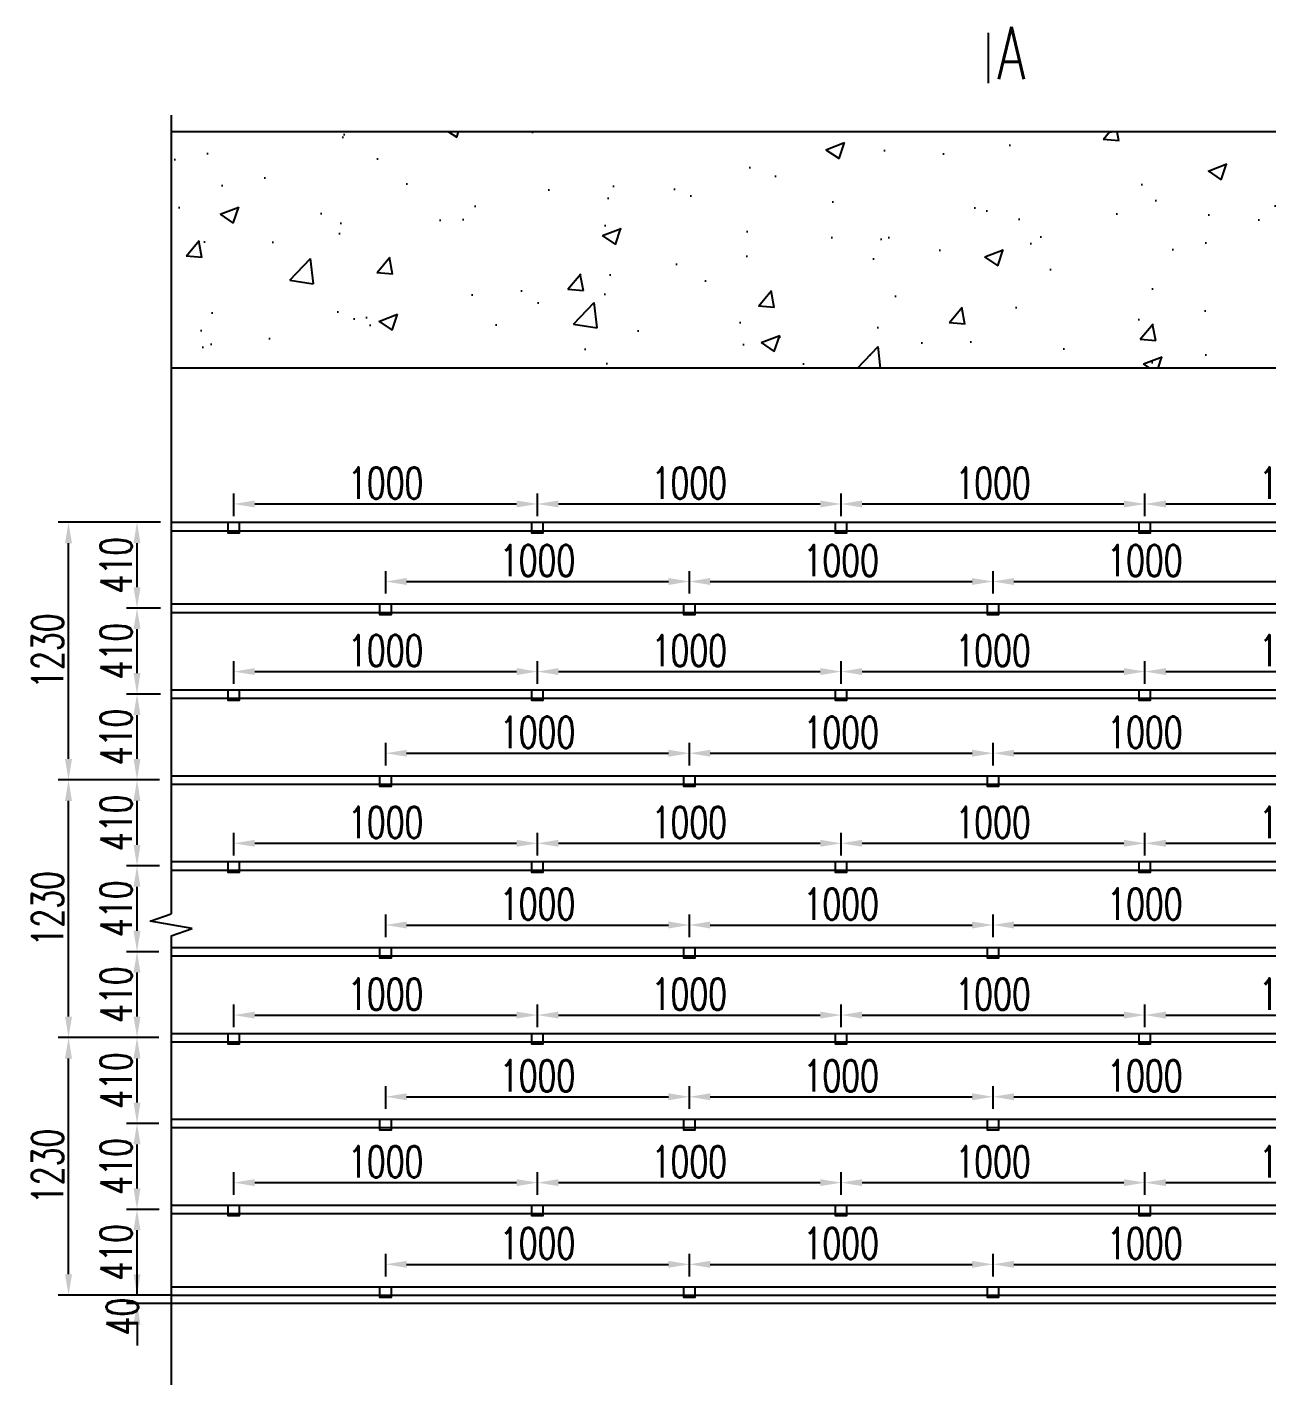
# Model space of a CAD drawing. Header units: millimetres. Extents: x -48690 to 48320, y -25312 to 3911.
# Drawn here: x 14980 to 20897, y -13925 to -7489 of the extents above; entities that cross this region are included whole.
import ezdxf

# ---------------------------------------------------------------- set-up
doc = ezdxf.new("R2010")
doc.units = ezdxf.units.MM
doc.header["$LTSCALE"] = 0.25
doc.header["$MEASUREMENT"] = 0
doc.layers.add('图框', color=7, linetype='Continuous')
doc.styles.get("Standard").update_dxf_attribs({"font": 'simplex1.shx', "width": 0.7, "bigfont": 'hztxt.shx'})
doc.dimstyles.new('1-50', dxfattribs={"dimscale": 50, "dimtxt": 3, "dimasz": 2, "dimexe": 1, "dimexo": 1, "dimgap": 0.5, "dimtad": 1, "dimdec": 1, "dimdsep": 46, "dimtxsty": 'Standard', "dimcen": 0.5, "dimadec": 0, "dimazin": 0, "dimtfac": 1, "dimtdec": 1, "dimtofl": 0, "dimtmove": 2, "dimatfit": 3, "dimfxl": 0, "dimtolj": 1, "dimtzin": 0, "dimarcsym": 0})

# ---------------------------------------------------------------- blocks, each defined once
blk = doc.blocks.new('*D157')
at = {"color": 0, "lineweight": -2}
for p, q in [((15618.6, -9853.8), (15455.9, -9853.8)), ((15505.9, -10163.8), (15505.9, -9953.8)), ((15618.6, -10263.8), (15455.9, -10263.8))]:
    blk.add_line(p, q, dxfattribs=at)
at = {"color": 0}
for points in [[(15489.2, -9953.8), (15522.5, -9953.8), (15505.9, -9853.8)], [(15489.2, -10163.8), (15522.5, -10163.8), (15505.9, -10263.8)]]:
    blk.add_solid(points, dxfattribs=at)
at = {"layer": 'Defpoints', "color": 0}
for p in [(15505.9, -9853.8), (15668.6, -9853.8), (15668.6, -10263.8)]:
    blk.add_point(p, dxfattribs=at)
at = {"color": 0, "insert": (15405.9, -10058.8), "char_height": 150, "attachment_point": 5, "rotation": 90}
blk.add_mtext('\\A1;410', dxfattribs=at)
blk = doc.blocks.new('*D158')
at = {"color": 0, "lineweight": -2}
for p, q in [((15618.6, -10263.8), (15455.9, -10263.8)), ((15505.9, -10573.8), (15505.9, -10363.8)), ((15618.6, -10673.8), (15455.9, -10673.8))]:
    blk.add_line(p, q, dxfattribs=at)
at = {"color": 0}
for points in [[(15489.2, -10363.8), (15522.5, -10363.8), (15505.9, -10263.8)], [(15489.2, -10573.8), (15522.5, -10573.8), (15505.9, -10673.8)]]:
    blk.add_solid(points, dxfattribs=at)
at = {"layer": 'Defpoints', "color": 0}
for p in [(15505.9, -10263.8), (15668.6, -10263.8), (15668.6, -10673.8)]:
    blk.add_point(p, dxfattribs=at)
at = {"color": 0, "insert": (15405.9, -10468.8), "char_height": 150, "attachment_point": 5, "rotation": 90}
blk.add_mtext('\\A1;410', dxfattribs=at)
blk = doc.blocks.new('*D159')
at = {"color": 0, "lineweight": -2}
for p, q in [((15618.6, -10673.8), (15455.9, -10673.8)), ((15505.9, -10983.8), (15505.9, -10773.8)), ((15612.7, -11083.8), (15455.9, -11083.8))]:
    blk.add_line(p, q, dxfattribs=at)
at = {"color": 0}
for points in [[(15489.2, -10773.8), (15522.5, -10773.8), (15505.9, -10673.8)], [(15489.2, -10983.8), (15522.5, -10983.8), (15505.9, -11083.8)]]:
    blk.add_solid(points, dxfattribs=at)
at = {"layer": 'Defpoints', "color": 0}
for p in [(15505.9, -10673.8), (15668.6, -10673.8), (15662.7, -11083.8)]:
    blk.add_point(p, dxfattribs=at)
at = {"color": 0, "insert": (15405.9, -10878.8), "char_height": 150, "attachment_point": 5, "rotation": 90}
blk.add_mtext('\\A1;410', dxfattribs=at)
blk = doc.blocks.new('*D160')
at = {"color": 0, "lineweight": -2}
for p, q in [((15612.7, -11083.8), (15455.9, -11083.8)), ((15505.9, -11393.8), (15505.9, -11183.8)), ((15612.7, -11493.8), (15455.9, -11493.8))]:
    blk.add_line(p, q, dxfattribs=at)
at = {"color": 0}
for points in [[(15489.2, -11183.8), (15522.5, -11183.8), (15505.9, -11083.8)], [(15489.2, -11393.8), (15522.5, -11393.8), (15505.9, -11493.8)]]:
    blk.add_solid(points, dxfattribs=at)
at = {"layer": 'Defpoints', "color": 0}
for p in [(15505.9, -11083.8), (15662.7, -11083.8), (15662.7, -11493.8)]:
    blk.add_point(p, dxfattribs=at)
at = {"color": 0, "insert": (15405.9, -11288.8), "char_height": 150, "attachment_point": 5, "rotation": 90}
blk.add_mtext('\\A1;410', dxfattribs=at)
blk = doc.blocks.new('*D161')
at = {"color": 0, "lineweight": -2}
for p, q in [((15612.7, -11493.8), (15455.9, -11493.8)), ((15505.9, -11803.8), (15505.9, -11593.8)), ((15610, -11903.8), (15455.9, -11903.8))]:
    blk.add_line(p, q, dxfattribs=at)
at = {"color": 0}
for points in [[(15489.2, -11593.8), (15522.5, -11593.8), (15505.9, -11493.8)], [(15489.2, -11803.8), (15522.5, -11803.8), (15505.9, -11903.8)]]:
    blk.add_solid(points, dxfattribs=at)
at = {"layer": 'Defpoints', "color": 0}
for p in [(15505.9, -11493.8), (15662.7, -11493.8), (15660, -11903.8)]:
    blk.add_point(p, dxfattribs=at)
at = {"color": 0, "insert": (15405.9, -11698.8), "char_height": 150, "attachment_point": 5, "rotation": 90}
blk.add_mtext('\\A1;410', dxfattribs=at)
blk = doc.blocks.new('*D162')
at = {"color": 0, "lineweight": -2}
for p, q in [((15610, -11903.8), (15455.9, -11903.8)), ((15505.9, -12213.8), (15505.9, -12003.8)), ((15610, -12313.8), (15455.9, -12313.8))]:
    blk.add_line(p, q, dxfattribs=at)
at = {"color": 0}
for points in [[(15489.2, -12003.8), (15522.5, -12003.8), (15505.9, -11903.8)], [(15489.2, -12213.8), (15522.5, -12213.8), (15505.9, -12313.8)]]:
    blk.add_solid(points, dxfattribs=at)
at = {"layer": 'Defpoints', "color": 0}
for p in [(15505.9, -11903.8), (15660, -11903.8), (15660, -12313.8)]:
    blk.add_point(p, dxfattribs=at)
at = {"color": 0, "insert": (15405.9, -12108.8), "char_height": 150, "attachment_point": 5, "rotation": 90}
blk.add_mtext('\\A1;410', dxfattribs=at)
blk = doc.blocks.new('*D163')
at = {"color": 0, "lineweight": -2}
for p, q in [((15610, -12313.8), (15455.9, -12313.8)), ((15505.9, -12623.8), (15505.9, -12413.8)), ((15610, -12723.8), (15455.9, -12723.8))]:
    blk.add_line(p, q, dxfattribs=at)
at = {"color": 0}
for points in [[(15489.2, -12413.8), (15522.5, -12413.8), (15505.9, -12313.8)], [(15489.2, -12623.8), (15522.5, -12623.8), (15505.9, -12723.8)]]:
    blk.add_solid(points, dxfattribs=at)
at = {"layer": 'Defpoints', "color": 0}
for p in [(15505.9, -12313.8), (15660, -12313.8), (15660, -12723.8)]:
    blk.add_point(p, dxfattribs=at)
at = {"color": 0, "insert": (15405.9, -12518.8), "char_height": 150, "attachment_point": 5, "rotation": 90}
blk.add_mtext('\\A1;410', dxfattribs=at)
blk = doc.blocks.new('*D164')
at = {"color": 0, "lineweight": -2}
for p, q in [((15610, -12723.8), (15455.9, -12723.8)), ((15505.9, -13033.8), (15505.9, -12823.8)), ((15610, -13133.8), (15455.9, -13133.8))]:
    blk.add_line(p, q, dxfattribs=at)
at = {"color": 0}
for points in [[(15489.2, -12823.8), (15522.5, -12823.8), (15505.9, -12723.8)], [(15489.2, -13033.8), (15522.5, -13033.8), (15505.9, -13133.8)]]:
    blk.add_solid(points, dxfattribs=at)
at = {"layer": 'Defpoints', "color": 0}
for p in [(15505.9, -12723.8), (15660, -12723.8), (15660, -13133.8)]:
    blk.add_point(p, dxfattribs=at)
at = {"color": 0, "insert": (15405.9, -12928.8), "char_height": 150, "attachment_point": 5, "rotation": 90}
blk.add_mtext('\\A1;410', dxfattribs=at)
blk = doc.blocks.new('*D165')
at = {"color": 0, "lineweight": -2}
for p, q in [((15611, -13133.8), (15455.9, -13133.8)), ((15505.9, -13443.8), (15505.9, -13233.8)), ((15611, -13543.8), (15455.9, -13543.8))]:
    blk.add_line(p, q, dxfattribs=at)
at = {"color": 0}
for points in [[(15489.2, -13233.8), (15522.5, -13233.8), (15505.9, -13133.8)], [(15489.2, -13443.8), (15522.5, -13443.8), (15505.9, -13543.8)]]:
    blk.add_solid(points, dxfattribs=at)
at = {"layer": 'Defpoints', "color": 0}
for p in [(15505.9, -13133.8), (15661, -13133.8), (15661, -13543.8)]:
    blk.add_point(p, dxfattribs=at)
at = {"color": 0, "insert": (15405.9, -13338.8), "char_height": 150, "attachment_point": 5, "rotation": 90}
blk.add_mtext('\\A1;410', dxfattribs=at)
blk = doc.blocks.new('*D166')
at = {"color": 0, "lineweight": -2}
for p, q in [((15478.8, -9853.8), (15128.8, -9853.8)), ((15178.8, -10983.8), (15178.8, -9953.8)), ((15478.8, -11083.8), (15128.8, -11083.8))]:
    blk.add_line(p, q, dxfattribs=at)
at = {"color": 0}
for points in [[(15162.1, -9953.8), (15195.4, -9953.8), (15178.8, -9853.8)], [(15162.1, -10983.8), (15195.4, -10983.8), (15178.8, -11083.8)]]:
    blk.add_solid(points, dxfattribs=at)
at = {"layer": 'Defpoints', "color": 0}
for p in [(15178.8, -9853.8), (15668.6, -9853.8), (15660, -11083.8)]:
    blk.add_point(p, dxfattribs=at)
at = {"color": 0, "insert": (15078.8, -10468.8), "char_height": 150, "attachment_point": 5, "rotation": 90}
blk.add_mtext('\\A1;1230', dxfattribs=at)
blk = doc.blocks.new('*D167')
at = {"color": 0, "lineweight": -2}
for p, q in [((15478.8, -11083.8), (15128.8, -11083.8)), ((15178.8, -12213.8), (15178.8, -11183.8)), ((15478.8, -12313.8), (15128.8, -12313.8))]:
    blk.add_line(p, q, dxfattribs=at)
at = {"color": 0}
for points in [[(15162.1, -11183.8), (15195.4, -11183.8), (15178.8, -11083.8)], [(15162.1, -12213.8), (15195.4, -12213.8), (15178.8, -12313.8)]]:
    blk.add_solid(points, dxfattribs=at)
at = {"layer": 'Defpoints', "color": 0}
for p in [(15178.8, -11083.8), (15661, -11083.8), (15661, -12313.8)]:
    blk.add_point(p, dxfattribs=at)
at = {"color": 0, "insert": (15078.8, -11698.8), "char_height": 150, "attachment_point": 5, "rotation": 90}
blk.add_mtext('\\A1;1230', dxfattribs=at)
blk = doc.blocks.new('*D168')
at = {"color": 0, "lineweight": -2}
for p, q in [((15478.8, -12313.8), (15128.8, -12313.8)), ((15178.8, -13443.8), (15178.8, -12413.8)), ((15478.8, -13543.8), (15128.8, -13543.8))]:
    blk.add_line(p, q, dxfattribs=at)
at = {"color": 0}
for points in [[(15162.1, -12413.8), (15195.4, -12413.8), (15178.8, -12313.8)], [(15162.1, -13443.8), (15195.4, -13443.8), (15178.8, -13543.8)]]:
    blk.add_solid(points, dxfattribs=at)
at = {"layer": 'Defpoints', "color": 0}
for p in [(15178.8, -12313.8), (15662, -12313.8), (15662, -13543.8)]:
    blk.add_point(p, dxfattribs=at)
at = {"color": 0, "insert": (15078.8, -12928.8), "char_height": 150, "attachment_point": 5, "rotation": 90}
blk.add_mtext('\\A1;1230', dxfattribs=at)
blk = doc.blocks.new('*D172')
at = {"color": 0, "lineweight": -2}
for p, q in [((20318.2, -13064.2), (20318.2, -12956.4)), ((21768.2, -13064.2), (21768.2, -12956.4)), ((20418.2, -13006.4), (21668.2, -13006.4))]:
    blk.add_line(p, q, dxfattribs=at)
at = {"color": 0}
for points in [[(20418.2, -12989.7), (20418.2, -13023), (20318.2, -13006.4)], [(21668.2, -12989.7), (21668.2, -13023), (21768.2, -13006.4)]]:
    blk.add_solid(points, dxfattribs=at)
at = {"layer": 'Defpoints', "color": 0}
for p in [(21768.2, -13006.4), (20318.2, -13114.2), (21768.2, -13114.2)]:
    blk.add_point(p, dxfattribs=at)
at = {"color": 0, "insert": (21043.2, -12906.4), "char_height": 150, "attachment_point": 5}
blk.add_mtext('\\A1;1000', dxfattribs=at)
blk = doc.blocks.new('*D173')
at = {"color": 0, "lineweight": -2}
for p, q in [((18868.2, -13064.2), (18868.2, -12956.4)), ((20318.2, -13064.2), (20318.2, -12956.4)), ((18968.2, -13006.4), (20218.2, -13006.4))]:
    blk.add_line(p, q, dxfattribs=at)
at = {"color": 0}
for points in [[(18968.2, -12989.7), (18968.2, -13023), (18868.2, -13006.4)], [(20218.2, -12989.7), (20218.2, -13023), (20318.2, -13006.4)]]:
    blk.add_solid(points, dxfattribs=at)
at = {"layer": 'Defpoints', "color": 0}
for p in [(20318.2, -13006.4), (18868.2, -13114.2), (20318.2, -13114.2)]:
    blk.add_point(p, dxfattribs=at)
at = {"color": 0, "insert": (19593.2, -12906.4), "char_height": 150, "attachment_point": 5}
blk.add_mtext('\\A1;1000', dxfattribs=at)
blk = doc.blocks.new('*D174')
at = {"color": 0, "lineweight": -2}
for p, q in [((17418.2, -13064.2), (17418.2, -12956.4)), ((18868.2, -13064.2), (18868.2, -12956.4)), ((17518.2, -13006.4), (18768.2, -13006.4))]:
    blk.add_line(p, q, dxfattribs=at)
at = {"color": 0}
for points in [[(17518.2, -12989.7), (17518.2, -13023), (17418.2, -13006.4)], [(18768.2, -12989.7), (18768.2, -13023), (18868.2, -13006.4)]]:
    blk.add_solid(points, dxfattribs=at)
at = {"layer": 'Defpoints', "color": 0}
for p in [(18868.2, -13006.4), (17418.2, -13114.2), (18868.2, -13114.2)]:
    blk.add_point(p, dxfattribs=at)
at = {"color": 0, "insert": (18143.2, -12906.4), "char_height": 150, "attachment_point": 5}
blk.add_mtext('\\A1;1000', dxfattribs=at)
blk = doc.blocks.new('*D175')
at = {"color": 0, "lineweight": -2}
for p, q in [((15968.2, -13064.2), (15968.2, -12956.4)), ((17418.2, -13064.2), (17418.2, -12956.4)), ((16068.2, -13006.4), (17318.2, -13006.4))]:
    blk.add_line(p, q, dxfattribs=at)
at = {"color": 0}
for points in [[(16068.2, -12989.7), (16068.2, -13023), (15968.2, -13006.4)], [(17318.2, -12989.7), (17318.2, -13023), (17418.2, -13006.4)]]:
    blk.add_solid(points, dxfattribs=at)
at = {"layer": 'Defpoints', "color": 0}
for p in [(17418.2, -13006.4), (15968.2, -13114.2), (17418.2, -13114.2)]:
    blk.add_point(p, dxfattribs=at)
at = {"color": 0, "insert": (16693.2, -12906.4), "char_height": 150, "attachment_point": 5}
blk.add_mtext('\\A1;1000', dxfattribs=at)
blk = doc.blocks.new('*D180')
at = {"color": 0, "lineweight": -2}
for p, q in [((19593.2, -13454.2), (19593.2, -13346.4)), ((21043.2, -13454.2), (21043.2, -13346.4)), ((19693.2, -13396.4), (20943.2, -13396.4))]:
    blk.add_line(p, q, dxfattribs=at)
at = {"color": 0}
for points in [[(19693.2, -13379.7), (19693.2, -13413), (19593.2, -13396.4)], [(20943.2, -13379.7), (20943.2, -13413), (21043.2, -13396.4)]]:
    blk.add_solid(points, dxfattribs=at)
at = {"layer": 'Defpoints', "color": 0}
for p in [(21043.2, -13396.4), (19593.2, -13504.2), (21043.2, -13504.2)]:
    blk.add_point(p, dxfattribs=at)
at = {"color": 0, "insert": (20318.2, -13296.4), "char_height": 150, "attachment_point": 5}
blk.add_mtext('\\A1;1000', dxfattribs=at)
blk = doc.blocks.new('*D181')
at = {"color": 0, "lineweight": -2}
for p, q in [((18143.2, -13454.2), (18143.2, -13346.4)), ((19593.2, -13454.2), (19593.2, -13346.4)), ((18243.2, -13396.4), (19493.2, -13396.4))]:
    blk.add_line(p, q, dxfattribs=at)
at = {"color": 0}
for points in [[(18243.2, -13379.7), (18243.2, -13413), (18143.2, -13396.4)], [(19493.2, -13379.7), (19493.2, -13413), (19593.2, -13396.4)]]:
    blk.add_solid(points, dxfattribs=at)
at = {"layer": 'Defpoints', "color": 0}
for p in [(19593.2, -13396.4), (18143.2, -13504.2), (19593.2, -13504.2)]:
    blk.add_point(p, dxfattribs=at)
at = {"color": 0, "insert": (18868.2, -13296.4), "char_height": 150, "attachment_point": 5}
blk.add_mtext('\\A1;1000', dxfattribs=at)
blk = doc.blocks.new('*D182')
at = {"color": 0, "lineweight": -2}
for p, q in [((16693.2, -13454.2), (16693.2, -13346.4)), ((18143.2, -13454.2), (18143.2, -13346.4)), ((16793.2, -13396.4), (18043.2, -13396.4))]:
    blk.add_line(p, q, dxfattribs=at)
at = {"color": 0}
for points in [[(16793.2, -13379.7), (16793.2, -13413), (16693.2, -13396.4)], [(18043.2, -13379.7), (18043.2, -13413), (18143.2, -13396.4)]]:
    blk.add_solid(points, dxfattribs=at)
at = {"layer": 'Defpoints', "color": 0}
for p in [(18143.2, -13396.4), (16693.2, -13504.2), (18143.2, -13504.2)]:
    blk.add_point(p, dxfattribs=at)
at = {"color": 0, "insert": (17418.2, -13296.4), "char_height": 150, "attachment_point": 5}
blk.add_mtext('\\A1;1000', dxfattribs=at)
blk = doc.blocks.new('*D192')
at = {"color": 0, "lineweight": -2}
for p, q in [((15505.9, -13443.8), (15505.9, -13343.8)), ((15612.2, -13543.8), (15455.9, -13543.8)), ((15612.2, -13583.8), (15455.9, -13583.8)), ((15505.9, -13683.8), (15505.9, -13783.8))]:
    blk.add_line(p, q, dxfattribs=at)
at = {"color": 0}
for points in [[(15489.2, -13443.8), (15522.5, -13443.8), (15505.9, -13543.8)], [(15489.2, -13683.8), (15522.5, -13683.8), (15505.9, -13583.8)]]:
    blk.add_solid(points, dxfattribs=at)
at = {"layer": 'Defpoints', "color": 0}
for p in [(15662.2, -13543.8), (15505.9, -13583.8), (15662.2, -13583.8)]:
    blk.add_point(p, dxfattribs=at)
at = {"color": 0, "insert": (15435.9, -13645.9), "char_height": 150, "attachment_point": 5, "rotation": 90}
blk.add_mtext('\\A1;40', dxfattribs=at)
blk = doc.blocks.new('*D200')
at = {"color": 0, "lineweight": -2}
for p, q in [((20318.2, -12264.2), (20318.2, -12156.4)), ((21768.2, -12264.2), (21768.2, -12156.4)), ((20418.2, -12206.4), (21668.2, -12206.4))]:
    blk.add_line(p, q, dxfattribs=at)
at = {"color": 0}
for points in [[(20418.2, -12189.7), (20418.2, -12223), (20318.2, -12206.4)], [(21668.2, -12189.7), (21668.2, -12223), (21768.2, -12206.4)]]:
    blk.add_solid(points, dxfattribs=at)
at = {"layer": 'Defpoints', "color": 0}
for p in [(21768.2, -12206.4), (20318.2, -12314.2), (21768.2, -12314.2)]:
    blk.add_point(p, dxfattribs=at)
at = {"color": 0, "insert": (21043.2, -12106.4), "char_height": 150, "attachment_point": 5}
blk.add_mtext('\\A1;1000', dxfattribs=at)
blk = doc.blocks.new('*D201')
at = {"color": 0, "lineweight": -2}
for p, q in [((18868.2, -12264.2), (18868.2, -12156.4)), ((20318.2, -12264.2), (20318.2, -12156.4)), ((18968.2, -12206.4), (20218.2, -12206.4))]:
    blk.add_line(p, q, dxfattribs=at)
at = {"color": 0}
for points in [[(18968.2, -12189.7), (18968.2, -12223), (18868.2, -12206.4)], [(20218.2, -12189.7), (20218.2, -12223), (20318.2, -12206.4)]]:
    blk.add_solid(points, dxfattribs=at)
at = {"layer": 'Defpoints', "color": 0}
for p in [(20318.2, -12206.4), (18868.2, -12314.2), (20318.2, -12314.2)]:
    blk.add_point(p, dxfattribs=at)
at = {"color": 0, "insert": (19593.2, -12106.4), "char_height": 150, "attachment_point": 5}
blk.add_mtext('\\A1;1000', dxfattribs=at)
blk = doc.blocks.new('*D202')
at = {"color": 0, "lineweight": -2}
for p, q in [((17418.2, -12264.2), (17418.2, -12156.4)), ((18868.2, -12264.2), (18868.2, -12156.4)), ((17518.2, -12206.4), (18768.2, -12206.4))]:
    blk.add_line(p, q, dxfattribs=at)
at = {"color": 0}
for points in [[(17518.2, -12189.7), (17518.2, -12223), (17418.2, -12206.4)], [(18768.2, -12189.7), (18768.2, -12223), (18868.2, -12206.4)]]:
    blk.add_solid(points, dxfattribs=at)
at = {"layer": 'Defpoints', "color": 0}
for p in [(18868.2, -12206.4), (17418.2, -12314.2), (18868.2, -12314.2)]:
    blk.add_point(p, dxfattribs=at)
at = {"color": 0, "insert": (18143.2, -12106.4), "char_height": 150, "attachment_point": 5}
blk.add_mtext('\\A1;1000', dxfattribs=at)
blk = doc.blocks.new('*D203')
at = {"color": 0, "lineweight": -2}
for p, q in [((15968.2, -12264.2), (15968.2, -12156.4)), ((17418.2, -12264.2), (17418.2, -12156.4)), ((16068.2, -12206.4), (17318.2, -12206.4))]:
    blk.add_line(p, q, dxfattribs=at)
at = {"color": 0}
for points in [[(16068.2, -12189.7), (16068.2, -12223), (15968.2, -12206.4)], [(17318.2, -12189.7), (17318.2, -12223), (17418.2, -12206.4)]]:
    blk.add_solid(points, dxfattribs=at)
at = {"layer": 'Defpoints', "color": 0}
for p in [(17418.2, -12206.4), (15968.2, -12314.2), (17418.2, -12314.2)]:
    blk.add_point(p, dxfattribs=at)
at = {"color": 0, "insert": (16693.2, -12106.4), "char_height": 150, "attachment_point": 5}
blk.add_mtext('\\A1;1000', dxfattribs=at)
blk = doc.blocks.new('*D208')
at = {"color": 0, "lineweight": -2}
for p, q in [((19593.2, -12654.2), (19593.2, -12546.4)), ((21043.2, -12654.2), (21043.2, -12546.4)), ((19693.2, -12596.4), (20943.2, -12596.4))]:
    blk.add_line(p, q, dxfattribs=at)
at = {"color": 0}
for points in [[(19693.2, -12579.7), (19693.2, -12613), (19593.2, -12596.4)], [(20943.2, -12579.7), (20943.2, -12613), (21043.2, -12596.4)]]:
    blk.add_solid(points, dxfattribs=at)
at = {"layer": 'Defpoints', "color": 0}
for p in [(21043.2, -12596.4), (19593.2, -12704.2), (21043.2, -12704.2)]:
    blk.add_point(p, dxfattribs=at)
at = {"color": 0, "insert": (20318.2, -12496.4), "char_height": 150, "attachment_point": 5}
blk.add_mtext('\\A1;1000', dxfattribs=at)
blk = doc.blocks.new('*D209')
at = {"color": 0, "lineweight": -2}
for p, q in [((18143.2, -12654.2), (18143.2, -12546.4)), ((19593.2, -12654.2), (19593.2, -12546.4)), ((18243.2, -12596.4), (19493.2, -12596.4))]:
    blk.add_line(p, q, dxfattribs=at)
at = {"color": 0}
for points in [[(18243.2, -12579.7), (18243.2, -12613), (18143.2, -12596.4)], [(19493.2, -12579.7), (19493.2, -12613), (19593.2, -12596.4)]]:
    blk.add_solid(points, dxfattribs=at)
at = {"layer": 'Defpoints', "color": 0}
for p in [(19593.2, -12596.4), (18143.2, -12704.2), (19593.2, -12704.2)]:
    blk.add_point(p, dxfattribs=at)
at = {"color": 0, "insert": (18868.2, -12496.4), "char_height": 150, "attachment_point": 5}
blk.add_mtext('\\A1;1000', dxfattribs=at)
blk = doc.blocks.new('*D210')
at = {"color": 0, "lineweight": -2}
for p, q in [((16693.2, -12654.2), (16693.2, -12546.4)), ((18143.2, -12654.2), (18143.2, -12546.4)), ((16793.2, -12596.4), (18043.2, -12596.4))]:
    blk.add_line(p, q, dxfattribs=at)
at = {"color": 0}
for points in [[(16793.2, -12579.7), (16793.2, -12613), (16693.2, -12596.4)], [(18043.2, -12579.7), (18043.2, -12613), (18143.2, -12596.4)]]:
    blk.add_solid(points, dxfattribs=at)
at = {"layer": 'Defpoints', "color": 0}
for p in [(18143.2, -12596.4), (16693.2, -12704.2), (18143.2, -12704.2)]:
    blk.add_point(p, dxfattribs=at)
at = {"color": 0, "insert": (17418.2, -12496.4), "char_height": 150, "attachment_point": 5}
blk.add_mtext('\\A1;1000', dxfattribs=at)
blk = doc.blocks.new('*D214')
at = {"color": 0, "lineweight": -2}
for p, q in [((20318.2, -11444.2), (20318.2, -11336.4)), ((20418.2, -11386.4), (21668.2, -11386.4)), ((21768.2, -11444.2), (21768.2, -11336.4))]:
    blk.add_line(p, q, dxfattribs=at)
at = {"color": 0}
for points in [[(20418.2, -11369.7), (20418.2, -11403), (20318.2, -11386.4)], [(21668.2, -11369.7), (21668.2, -11403), (21768.2, -11386.4)]]:
    blk.add_solid(points, dxfattribs=at)
at = {"layer": 'Defpoints', "color": 0}
for p in [(21768.2, -11386.4), (20318.2, -11494.2), (21768.2, -11494.2)]:
    blk.add_point(p, dxfattribs=at)
at = {"color": 0, "insert": (21043.2, -11286.4), "char_height": 150, "attachment_point": 5}
blk.add_mtext('\\A1;1000', dxfattribs=at)
blk = doc.blocks.new('*D215')
at = {"color": 0, "lineweight": -2}
for p, q in [((18868.2, -11444.2), (18868.2, -11336.4)), ((18968.2, -11386.4), (20218.2, -11386.4)), ((20318.2, -11444.2), (20318.2, -11336.4))]:
    blk.add_line(p, q, dxfattribs=at)
at = {"color": 0}
for points in [[(18968.2, -11369.7), (18968.2, -11403), (18868.2, -11386.4)], [(20218.2, -11369.7), (20218.2, -11403), (20318.2, -11386.4)]]:
    blk.add_solid(points, dxfattribs=at)
at = {"layer": 'Defpoints', "color": 0}
for p in [(20318.2, -11386.4), (18868.2, -11494.2), (20318.2, -11494.2)]:
    blk.add_point(p, dxfattribs=at)
at = {"color": 0, "insert": (19593.2, -11286.4), "char_height": 150, "attachment_point": 5}
blk.add_mtext('\\A1;1000', dxfattribs=at)
blk = doc.blocks.new('*D216')
at = {"color": 0, "lineweight": -2}
for p, q in [((17418.2, -11444.2), (17418.2, -11336.4)), ((17518.2, -11386.4), (18768.2, -11386.4)), ((18868.2, -11444.2), (18868.2, -11336.4))]:
    blk.add_line(p, q, dxfattribs=at)
at = {"color": 0}
for points in [[(17518.2, -11369.7), (17518.2, -11403), (17418.2, -11386.4)], [(18768.2, -11369.7), (18768.2, -11403), (18868.2, -11386.4)]]:
    blk.add_solid(points, dxfattribs=at)
at = {"layer": 'Defpoints', "color": 0}
for p in [(18868.2, -11386.4), (17418.2, -11494.2), (18868.2, -11494.2)]:
    blk.add_point(p, dxfattribs=at)
at = {"color": 0, "insert": (18143.2, -11286.4), "char_height": 150, "attachment_point": 5}
blk.add_mtext('\\A1;1000', dxfattribs=at)
blk = doc.blocks.new('*D217')
at = {"color": 0, "lineweight": -2}
for p, q in [((15968.2, -11444.2), (15968.2, -11336.4)), ((16068.2, -11386.4), (17318.2, -11386.4)), ((17418.2, -11444.2), (17418.2, -11336.4))]:
    blk.add_line(p, q, dxfattribs=at)
at = {"color": 0}
for points in [[(16068.2, -11369.7), (16068.2, -11403), (15968.2, -11386.4)], [(17318.2, -11369.7), (17318.2, -11403), (17418.2, -11386.4)]]:
    blk.add_solid(points, dxfattribs=at)
at = {"layer": 'Defpoints', "color": 0}
for p in [(17418.2, -11386.4), (15968.2, -11494.2), (17418.2, -11494.2)]:
    blk.add_point(p, dxfattribs=at)
at = {"color": 0, "insert": (16693.2, -11286.4), "char_height": 150, "attachment_point": 5}
blk.add_mtext('\\A1;1000', dxfattribs=at)
blk = doc.blocks.new('*D222')
at = {"color": 0, "lineweight": -2}
for p, q in [((19593.2, -11834.2), (19593.2, -11726.4)), ((19693.2, -11776.4), (20943.2, -11776.4)), ((21043.2, -11834.2), (21043.2, -11726.4))]:
    blk.add_line(p, q, dxfattribs=at)
at = {"color": 0}
for points in [[(19693.2, -11759.7), (19693.2, -11793), (19593.2, -11776.4)], [(20943.2, -11759.7), (20943.2, -11793), (21043.2, -11776.4)]]:
    blk.add_solid(points, dxfattribs=at)
at = {"layer": 'Defpoints', "color": 0}
for p in [(21043.2, -11776.4), (19593.2, -11884.2), (21043.2, -11884.2)]:
    blk.add_point(p, dxfattribs=at)
at = {"color": 0, "insert": (20318.2, -11676.4), "char_height": 150, "attachment_point": 5}
blk.add_mtext('\\A1;1000', dxfattribs=at)
blk = doc.blocks.new('*D223')
at = {"color": 0, "lineweight": -2}
for p, q in [((18143.2, -11834.2), (18143.2, -11726.4)), ((18243.2, -11776.4), (19493.2, -11776.4)), ((19593.2, -11834.2), (19593.2, -11726.4))]:
    blk.add_line(p, q, dxfattribs=at)
at = {"color": 0}
for points in [[(18243.2, -11759.7), (18243.2, -11793), (18143.2, -11776.4)], [(19493.2, -11759.7), (19493.2, -11793), (19593.2, -11776.4)]]:
    blk.add_solid(points, dxfattribs=at)
at = {"layer": 'Defpoints', "color": 0}
for p in [(19593.2, -11776.4), (18143.2, -11884.2), (19593.2, -11884.2)]:
    blk.add_point(p, dxfattribs=at)
at = {"color": 0, "insert": (18868.2, -11676.4), "char_height": 150, "attachment_point": 5}
blk.add_mtext('\\A1;1000', dxfattribs=at)
blk = doc.blocks.new('*D224')
at = {"color": 0, "lineweight": -2}
for p, q in [((16693.2, -11834.2), (16693.2, -11726.4)), ((16793.2, -11776.4), (18043.2, -11776.4)), ((18143.2, -11834.2), (18143.2, -11726.4))]:
    blk.add_line(p, q, dxfattribs=at)
at = {"color": 0}
for points in [[(16793.2, -11759.7), (16793.2, -11793), (16693.2, -11776.4)], [(18043.2, -11759.7), (18043.2, -11793), (18143.2, -11776.4)]]:
    blk.add_solid(points, dxfattribs=at)
at = {"layer": 'Defpoints', "color": 0}
for p in [(18143.2, -11776.4), (16693.2, -11884.2), (18143.2, -11884.2)]:
    blk.add_point(p, dxfattribs=at)
at = {"color": 0, "insert": (17418.2, -11676.4), "char_height": 150, "attachment_point": 5}
blk.add_mtext('\\A1;1000', dxfattribs=at)
blk = doc.blocks.new('*D228')
at = {"color": 0, "lineweight": -2}
for p, q in [((20318.2, -10624.2), (20318.2, -10516.4)), ((21768.2, -10624.2), (21768.2, -10516.4)), ((20418.2, -10566.4), (21668.2, -10566.4))]:
    blk.add_line(p, q, dxfattribs=at)
at = {"color": 0}
for points in [[(20418.2, -10549.7), (20418.2, -10583), (20318.2, -10566.4)], [(21668.2, -10549.7), (21668.2, -10583), (21768.2, -10566.4)]]:
    blk.add_solid(points, dxfattribs=at)
at = {"layer": 'Defpoints', "color": 0}
for p in [(21768.2, -10566.4), (20318.2, -10674.2), (21768.2, -10674.2)]:
    blk.add_point(p, dxfattribs=at)
at = {"color": 0, "insert": (21043.2, -10466.4), "char_height": 150, "attachment_point": 5}
blk.add_mtext('\\A1;1000', dxfattribs=at)
blk = doc.blocks.new('*D229')
at = {"color": 0, "lineweight": -2}
for p, q in [((18868.2, -10624.2), (18868.2, -10516.4)), ((20318.2, -10624.2), (20318.2, -10516.4)), ((18968.2, -10566.4), (20218.2, -10566.4))]:
    blk.add_line(p, q, dxfattribs=at)
at = {"color": 0}
for points in [[(18968.2, -10549.7), (18968.2, -10583), (18868.2, -10566.4)], [(20218.2, -10549.7), (20218.2, -10583), (20318.2, -10566.4)]]:
    blk.add_solid(points, dxfattribs=at)
at = {"layer": 'Defpoints', "color": 0}
for p in [(20318.2, -10566.4), (18868.2, -10674.2), (20318.2, -10674.2)]:
    blk.add_point(p, dxfattribs=at)
at = {"color": 0, "insert": (19593.2, -10466.4), "char_height": 150, "attachment_point": 5}
blk.add_mtext('\\A1;1000', dxfattribs=at)
blk = doc.blocks.new('*D230')
at = {"color": 0, "lineweight": -2}
for p, q in [((17418.2, -10624.2), (17418.2, -10516.4)), ((18868.2, -10624.2), (18868.2, -10516.4)), ((17518.2, -10566.4), (18768.2, -10566.4))]:
    blk.add_line(p, q, dxfattribs=at)
at = {"color": 0}
for points in [[(17518.2, -10549.7), (17518.2, -10583), (17418.2, -10566.4)], [(18768.2, -10549.7), (18768.2, -10583), (18868.2, -10566.4)]]:
    blk.add_solid(points, dxfattribs=at)
at = {"layer": 'Defpoints', "color": 0}
for p in [(18868.2, -10566.4), (17418.2, -10674.2), (18868.2, -10674.2)]:
    blk.add_point(p, dxfattribs=at)
at = {"color": 0, "insert": (18143.2, -10466.4), "char_height": 150, "attachment_point": 5}
blk.add_mtext('\\A1;1000', dxfattribs=at)
blk = doc.blocks.new('*D231')
at = {"color": 0, "lineweight": -2}
for p, q in [((15968.2, -10624.2), (15968.2, -10516.4)), ((17418.2, -10624.2), (17418.2, -10516.4)), ((16068.2, -10566.4), (17318.2, -10566.4))]:
    blk.add_line(p, q, dxfattribs=at)
at = {"color": 0}
for points in [[(16068.2, -10549.7), (16068.2, -10583), (15968.2, -10566.4)], [(17318.2, -10549.7), (17318.2, -10583), (17418.2, -10566.4)]]:
    blk.add_solid(points, dxfattribs=at)
at = {"layer": 'Defpoints', "color": 0}
for p in [(17418.2, -10566.4), (15968.2, -10674.2), (17418.2, -10674.2)]:
    blk.add_point(p, dxfattribs=at)
at = {"color": 0, "insert": (16693.2, -10466.4), "char_height": 150, "attachment_point": 5}
blk.add_mtext('\\A1;1000', dxfattribs=at)
blk = doc.blocks.new('*D236')
at = {"color": 0, "lineweight": -2}
for p, q in [((19593.2, -11014.2), (19593.2, -10906.4)), ((21043.2, -11014.2), (21043.2, -10906.4)), ((19693.2, -10956.4), (20943.2, -10956.4))]:
    blk.add_line(p, q, dxfattribs=at)
at = {"color": 0}
for points in [[(19693.2, -10939.7), (19693.2, -10973), (19593.2, -10956.4)], [(20943.2, -10939.7), (20943.2, -10973), (21043.2, -10956.4)]]:
    blk.add_solid(points, dxfattribs=at)
at = {"layer": 'Defpoints', "color": 0}
for p in [(21043.2, -10956.4), (19593.2, -11064.2), (21043.2, -11064.2)]:
    blk.add_point(p, dxfattribs=at)
at = {"color": 0, "insert": (20318.2, -10856.4), "char_height": 150, "attachment_point": 5}
blk.add_mtext('\\A1;1000', dxfattribs=at)
blk = doc.blocks.new('*D237')
at = {"color": 0, "lineweight": -2}
for p, q in [((18143.2, -11014.2), (18143.2, -10906.4)), ((19593.2, -11014.2), (19593.2, -10906.4)), ((18243.2, -10956.4), (19493.2, -10956.4))]:
    blk.add_line(p, q, dxfattribs=at)
at = {"color": 0}
for points in [[(18243.2, -10939.7), (18243.2, -10973), (18143.2, -10956.4)], [(19493.2, -10939.7), (19493.2, -10973), (19593.2, -10956.4)]]:
    blk.add_solid(points, dxfattribs=at)
at = {"layer": 'Defpoints', "color": 0}
for p in [(19593.2, -10956.4), (18143.2, -11064.2), (19593.2, -11064.2)]:
    blk.add_point(p, dxfattribs=at)
at = {"color": 0, "insert": (18868.2, -10856.4), "char_height": 150, "attachment_point": 5}
blk.add_mtext('\\A1;1000', dxfattribs=at)
blk = doc.blocks.new('*D238')
at = {"color": 0, "lineweight": -2}
for p, q in [((16693.2, -11014.2), (16693.2, -10906.4)), ((18143.2, -11014.2), (18143.2, -10906.4)), ((16793.2, -10956.4), (18043.2, -10956.4))]:
    blk.add_line(p, q, dxfattribs=at)
at = {"color": 0}
for points in [[(16793.2, -10939.7), (16793.2, -10973), (16693.2, -10956.4)], [(18043.2, -10939.7), (18043.2, -10973), (18143.2, -10956.4)]]:
    blk.add_solid(points, dxfattribs=at)
at = {"layer": 'Defpoints', "color": 0}
for p in [(18143.2, -10956.4), (16693.2, -11064.2), (18143.2, -11064.2)]:
    blk.add_point(p, dxfattribs=at)
at = {"color": 0, "insert": (17418.2, -10856.4), "char_height": 150, "attachment_point": 5}
blk.add_mtext('\\A1;1000', dxfattribs=at)
blk = doc.blocks.new('*D242')
at = {"color": 0, "lineweight": -2}
for p, q in [((20318.2, -9824.2), (20318.2, -9716.4)), ((21768.2, -9824.2), (21768.2, -9716.4)), ((20418.2, -9766.4), (21668.2, -9766.4))]:
    blk.add_line(p, q, dxfattribs=at)
at = {"color": 0}
for points in [[(20418.2, -9749.7), (20418.2, -9783), (20318.2, -9766.4)], [(21668.2, -9749.7), (21668.2, -9783), (21768.2, -9766.4)]]:
    blk.add_solid(points, dxfattribs=at)
at = {"layer": 'Defpoints', "color": 0}
for p in [(21768.2, -9766.4), (20318.2, -9874.2), (21768.2, -9874.2)]:
    blk.add_point(p, dxfattribs=at)
at = {"color": 0, "insert": (21043.2, -9666.4), "char_height": 150, "attachment_point": 5}
blk.add_mtext('\\A1;1000', dxfattribs=at)
blk = doc.blocks.new('*D243')
at = {"color": 0, "lineweight": -2}
for p, q in [((18868.2, -9824.2), (18868.2, -9716.4)), ((20318.2, -9824.2), (20318.2, -9716.4)), ((18968.2, -9766.4), (20218.2, -9766.4))]:
    blk.add_line(p, q, dxfattribs=at)
at = {"color": 0}
for points in [[(18968.2, -9749.7), (18968.2, -9783), (18868.2, -9766.4)], [(20218.2, -9749.7), (20218.2, -9783), (20318.2, -9766.4)]]:
    blk.add_solid(points, dxfattribs=at)
at = {"layer": 'Defpoints', "color": 0}
for p in [(20318.2, -9766.4), (18868.2, -9874.2), (20318.2, -9874.2)]:
    blk.add_point(p, dxfattribs=at)
at = {"color": 0, "insert": (19593.2, -9666.4), "char_height": 150, "attachment_point": 5}
blk.add_mtext('\\A1;1000', dxfattribs=at)
blk = doc.blocks.new('*D244')
at = {"color": 0, "lineweight": -2}
for p, q in [((17418.2, -9824.2), (17418.2, -9716.4)), ((18868.2, -9824.2), (18868.2, -9716.4)), ((17518.2, -9766.4), (18768.2, -9766.4))]:
    blk.add_line(p, q, dxfattribs=at)
at = {"color": 0}
for points in [[(17518.2, -9749.7), (17518.2, -9783), (17418.2, -9766.4)], [(18768.2, -9749.7), (18768.2, -9783), (18868.2, -9766.4)]]:
    blk.add_solid(points, dxfattribs=at)
at = {"layer": 'Defpoints', "color": 0}
for p in [(18868.2, -9766.4), (17418.2, -9874.2), (18868.2, -9874.2)]:
    blk.add_point(p, dxfattribs=at)
at = {"color": 0, "insert": (18143.2, -9666.4), "char_height": 150, "attachment_point": 5}
blk.add_mtext('\\A1;1000', dxfattribs=at)
blk = doc.blocks.new('*D245')
at = {"color": 0, "lineweight": -2}
for p, q in [((15968.2, -9824.2), (15968.2, -9716.4)), ((17418.2, -9824.2), (17418.2, -9716.4)), ((16068.2, -9766.4), (17318.2, -9766.4))]:
    blk.add_line(p, q, dxfattribs=at)
at = {"color": 0}
for points in [[(16068.2, -9749.7), (16068.2, -9783), (15968.2, -9766.4)], [(17318.2, -9749.7), (17318.2, -9783), (17418.2, -9766.4)]]:
    blk.add_solid(points, dxfattribs=at)
at = {"layer": 'Defpoints', "color": 0}
for p in [(17418.2, -9766.4), (15968.2, -9874.2), (17418.2, -9874.2)]:
    blk.add_point(p, dxfattribs=at)
at = {"color": 0, "insert": (16693.2, -9666.4), "char_height": 150, "attachment_point": 5}
blk.add_mtext('\\A1;1000', dxfattribs=at)
blk = doc.blocks.new('*D250')
at = {"color": 0, "lineweight": -2}
for p, q in [((19593.2, -10194.2), (19593.2, -10086.4)), ((21043.2, -10194.2), (21043.2, -10086.4)), ((19693.2, -10136.4), (20943.2, -10136.4))]:
    blk.add_line(p, q, dxfattribs=at)
at = {"color": 0}
for points in [[(19693.2, -10119.7), (19693.2, -10153), (19593.2, -10136.4)], [(20943.2, -10119.7), (20943.2, -10153), (21043.2, -10136.4)]]:
    blk.add_solid(points, dxfattribs=at)
at = {"layer": 'Defpoints', "color": 0}
for p in [(21043.2, -10136.4), (19593.2, -10244.2), (21043.2, -10244.2)]:
    blk.add_point(p, dxfattribs=at)
at = {"color": 0, "insert": (20318.2, -10036.4), "char_height": 150, "attachment_point": 5}
blk.add_mtext('\\A1;1000', dxfattribs=at)
blk = doc.blocks.new('*D251')
at = {"color": 0, "lineweight": -2}
for p, q in [((18143.2, -10194.2), (18143.2, -10086.4)), ((19593.2, -10194.2), (19593.2, -10086.4)), ((18243.2, -10136.4), (19493.2, -10136.4))]:
    blk.add_line(p, q, dxfattribs=at)
at = {"color": 0}
for points in [[(18243.2, -10119.7), (18243.2, -10153), (18143.2, -10136.4)], [(19493.2, -10119.7), (19493.2, -10153), (19593.2, -10136.4)]]:
    blk.add_solid(points, dxfattribs=at)
at = {"layer": 'Defpoints', "color": 0}
for p in [(19593.2, -10136.4), (18143.2, -10244.2), (19593.2, -10244.2)]:
    blk.add_point(p, dxfattribs=at)
at = {"color": 0, "insert": (18868.2, -10036.4), "char_height": 150, "attachment_point": 5}
blk.add_mtext('\\A1;1000', dxfattribs=at)
blk = doc.blocks.new('*D252')
at = {"color": 0, "lineweight": -2}
for p, q in [((16693.2, -10194.2), (16693.2, -10086.4)), ((18143.2, -10194.2), (18143.2, -10086.4)), ((16793.2, -10136.4), (18043.2, -10136.4))]:
    blk.add_line(p, q, dxfattribs=at)
at = {"color": 0}
for points in [[(16793.2, -10119.7), (16793.2, -10153), (16693.2, -10136.4)], [(18043.2, -10119.7), (18043.2, -10153), (18143.2, -10136.4)]]:
    blk.add_solid(points, dxfattribs=at)
at = {"layer": 'Defpoints', "color": 0}
for p in [(18143.2, -10136.4), (16693.2, -10244.2), (18143.2, -10244.2)]:
    blk.add_point(p, dxfattribs=at)
at = {"color": 0, "insert": (17418.2, -10036.4), "char_height": 150, "attachment_point": 5}
blk.add_mtext('\\A1;1000', dxfattribs=at)

msp = doc.modelspace()

# ---------------------------------------------------------------- hatches: boundary and pattern name
h = msp.add_hatch()
h.set_pattern_fill('AR-CONC', color=256, scale=5, style=0)
h.set_pattern_definition([(50, (-246333.8, 85776.5), (910.9233, -79.6954), [95.25, -1047.75]), (355, (-246333.8, 85776.5), (-176.214, 955.2832), [76.2, -838.2]), (100.451, (-246257.9, 85769.8), (734.7125, 875.5834), [80.95, -890.45]), (46.1842, (-246333.8, 86030.5), (1355.395, -210.2116), [142.875, -1571.625]), (96.6356, (-246220.8, 86013), (1187.021, 1237.128), [121.425, -1335.675]), (351.184, (-246333.8, 86030.5), (1187.023, 1237.1256), [114.3, -1257.3]), (21, (-246206.8, 85967), (758.0744, -511.3276), [95.25, -1047.75]), (326, (-246206.8, 85967), (309.01, 920.9398), [76.2, -838.2]), (71.4514, (-246143.6, 85924.4), (1067.0825, 409.6143), [80.95, -890.45]), (37.5, (-246333.8, 85776.47), (15.443, 422.7752), [0, -828.04, 0, -850.9, 0, -841.375]), (7.5, (-246333.8, 85776.47), (334.0983, 500.9029), [0, -485.14, 0, -808.99, 0, -320.675]), (327.5, (-246617, 85776.47), (677.95298, -28.6437), [0, -317.5, 0, -990.6, 0, -1314.45]), (317.5, (-246744, 85776.47), (740.6459, 127.1325), [0, -412.75, 0, -657.86, 0, -933.45])])
h.paths.add_polyline_path([(15668.56, -7989.34), (15667.48, -9117.38), (27073.07, -9117.38), (27073.07, -7989.34)])

# ---------------------------------------------------------------- linework, layer by layer
at = {"color": 1}
msp.add_line((19570.11, -7517.12), (19570.11, -7757.12), dxfattribs=at)
at = {"color": 7}
for p, q in [((15668.64, -7909.34), (15668.64, -11723.69)), ((15568.64, -11758.69), (15668.64, -11723.69)), ((15768.64, -11793.69), (15568.64, -11758.69)), ((15668.64, -11828.69), (15768.64, -11793.69)), ((15668.64, -11828.69), (15668.64, -15664.04))]:
    msp.add_line(p, q, dxfattribs=at)
at = {"color": 5}
for p, q in [((27073.07, -7989.34), (15668.64, -7989.34)), ((27076.18, -9117.38), (15668.64, -9117.38)), ((15668.64, -9853.81), (27076.18, -9853.81)), ((15668.64, -9893.81), (27076.18, -9893.81)), ((15668.64, -10243.81), (27076.18, -10243.81)), ((15668.64, -10283.81), (27076.18, -10283.81)), ((15668.64, -10653.81), (23816.63, -10653.81)), ((15668.64, -10693.81), (23816.63, -10693.81)), ((15668.64, -11063.81), (24547.31, -11063.81)), ((15668.64, -11103.81), (24547.31, -11103.81)), ((15668.64, -11473.81), (27073.07, -11473.81)), ((15668.64, -11473.81), (27073.07, -11473.81)), ((15668.64, -11513.81), (27073.07, -11513.81)), ((15668.64, -11883.81), (27076.18, -11883.81)), ((15668.64, -11923.81), (27076.18, -11923.81)), ((15668.64, -12293.81), (27076.18, -12293.81)), ((15668.64, -12333.81), (27076.18, -12333.81)), ((15668.64, -12703.81), (27076.18, -12703.81)), ((15668.64, -12743.81), (27076.18, -12743.81)), ((15668.64, -13113.81), (27076.18, -13113.81)), ((15668.64, -13153.81), (27076.18, -13153.81)), ((15668.64, -13503.81), (27076.18, -13503.81)), ((15668.64, -13543.81), (27076.18, -13543.81))]:
    msp.add_line(p, q, dxfattribs=at)
for p, q in [((15505.87, -13543.81), (15505.87, -13443.81)), ((15667.64, -13543.81), (15455.87, -13543.81)), ((15667.64, -13583.81), (15455.87, -13583.81))]:
    msp.add_line(p, q)
at = {"color": 0}
msp.add_line((27076.18, -13583.81), (15668.64, -13583.81), dxfattribs=at)
for points in [[(15941, -9853.81), (15994.11, -9853.81), (15994.11, -9905.18), (15941, -9905.18)], [(17391, -9853.81), (17444.11, -9853.81), (17444.11, -9905.18), (17391, -9905.18)], [(18841, -9853.81), (18894.11, -9853.81), (18894.11, -9905.18), (18841, -9905.18)], [(20291, -9853.81), (20344.11, -9853.81), (20344.11, -9905.18), (20291, -9905.18)], [(16666, -10243.81), (16719.11, -10243.81), (16719.11, -10295.18), (16666, -10295.18)], [(18116, -10243.81), (18169.11, -10243.81), (18169.11, -10295.18), (18116, -10295.18)], [(19566, -10243.81), (19619.11, -10243.81), (19619.11, -10295.18), (19566, -10295.18)], [(15941, -10653.81), (15994.11, -10653.81), (15994.11, -10705.18), (15941, -10705.18)], [(17391, -10653.81), (17444.11, -10653.81), (17444.11, -10705.18), (17391, -10705.18)], [(18841, -10653.81), (18894.11, -10653.81), (18894.11, -10705.18), (18841, -10705.18)], [(20291, -10653.81), (20344.11, -10653.81), (20344.11, -10705.18), (20291, -10705.18)], [(16666, -11063.81), (16719.11, -11063.81), (16719.11, -11115.18), (16666, -11115.18)], [(18116, -11063.81), (18169.11, -11063.81), (18169.11, -11115.18), (18116, -11115.18)], [(19566, -11063.81), (19619.11, -11063.81), (19619.11, -11115.18), (19566, -11115.18)], [(15941, -11473.81), (15994.11, -11473.81), (15994.11, -11525.18), (15941, -11525.18)], [(17391, -11473.81), (17444.11, -11473.81), (17444.11, -11525.18), (17391, -11525.18)], [(18841, -11473.81), (18894.11, -11473.81), (18894.11, -11525.18), (18841, -11525.18)], [(20291, -11473.81), (20344.11, -11473.81), (20344.11, -11525.18), (20291, -11525.18)], [(16666, -11883.81), (16719.11, -11883.81), (16719.11, -11935.18), (16666, -11935.18)], [(18116, -11883.81), (18169.11, -11883.81), (18169.11, -11935.18), (18116, -11935.18)], [(19566, -11883.81), (19619.11, -11883.81), (19619.11, -11935.18), (19566, -11935.18)], [(15941, -12293.81), (15994.11, -12293.81), (15994.11, -12345.18), (15941, -12345.18)], [(17391, -12293.81), (17444.11, -12293.81), (17444.11, -12345.18), (17391, -12345.18)], [(18841, -12293.81), (18894.11, -12293.81), (18894.11, -12345.18), (18841, -12345.18)], [(20291, -12293.81), (20344.11, -12293.81), (20344.11, -12345.18), (20291, -12345.18)], [(16666, -12703.81), (16719.11, -12703.81), (16719.11, -12755.18), (16666, -12755.18)], [(18116, -12703.81), (18169.11, -12703.81), (18169.11, -12755.18), (18116, -12755.18)], [(19566, -12703.81), (19619.11, -12703.81), (19619.11, -12755.18), (19566, -12755.18)], [(15941, -13113.81), (15994.11, -13113.81), (15994.11, -13165.18), (15941, -13165.18)], [(17391, -13113.81), (17444.11, -13113.81), (17444.11, -13165.18), (17391, -13165.18)], [(18841, -13113.81), (18894.11, -13113.81), (18894.11, -13165.18), (18841, -13165.18)], [(20291, -13113.81), (20344.11, -13113.81), (20344.11, -13165.18), (20291, -13165.18)], [(16666, -13503.81), (16719.11, -13503.81), (16719.11, -13555.18), (16666, -13555.18)], [(18116, -13503.81), (18169.11, -13503.81), (18169.11, -13555.18), (18116, -13555.18)], [(19566, -13503.81), (19619.11, -13503.81), (19619.11, -13555.18), (19566, -13555.18)]]:
    msp.add_lwpolyline(points, close=True)

# ---------------------------------------------------------------- texts
at = {"layer": '图框', "color": 7, "width": 0.7}
msp.add_text('A', height=250, dxfattribs=at).set_placement((19613.23, -7739.01))

# ---------------------------------------------------------------- dimensions: what is measured, and where the dimension line sits
for base, p1, p2, picture, middle in [((17418.21, -9766.38), (15968.21, -9874.21), (17418.21, -9874.21), '*D245', (16693.21, -9666.38)), ((18868.21, -9766.38), (17418.21, -9874.21), (18868.21, -9874.21), '*D244', (18143.21, -9666.38)), ((20318.21, -9766.38), (18868.21, -9874.21), (20318.21, -9874.21), '*D243', (19593.21, -9666.38)), ((21768.21, -9766.38), (20318.21, -9874.21), (21768.21, -9874.21), '*D242', (21043.21, -9666.38)), ((18143.21, -10136.38), (16693.21, -10244.21), (18143.21, -10244.21), '*D252', (17418.21, -10036.38)), ((19593.21, -10136.38), (18143.21, -10244.21), (19593.21, -10244.21), '*D251', (18868.21, -10036.38)), ((21043.21, -10136.38), (19593.21, -10244.21), (21043.21, -10244.21), '*D250', (20318.21, -10036.38)), ((17418.21, -10566.38), (15968.21, -10674.21), (17418.21, -10674.21), '*D231', (16693.21, -10466.38)), ((18868.21, -10566.38), (17418.21, -10674.21), (18868.21, -10674.21), '*D230', (18143.21, -10466.38)), ((20318.21, -10566.38), (18868.21, -10674.21), (20318.21, -10674.21), '*D229', (19593.21, -10466.38)), ((21768.21, -10566.38), (20318.21, -10674.21), (21768.21, -10674.21), '*D228', (21043.21, -10466.38)), ((18143.21, -10956.38), (16693.21, -11064.21), (18143.21, -11064.21), '*D238', (17418.21, -10856.38)), ((19593.21, -10956.38), (18143.21, -11064.21), (19593.21, -11064.21), '*D237', (18868.21, -10856.38)), ((21043.21, -10956.38), (19593.21, -11064.21), (21043.21, -11064.21), '*D236', (20318.21, -10856.38)), ((17418.21, -11386.37), (15968.21, -11494.21), (17418.21, -11494.21), '*D217', (16693.21, -11286.37)), ((18868.21, -11386.37), (17418.21, -11494.21), (18868.21, -11494.21), '*D216', (18143.21, -11286.37)), ((20318.21, -11386.37), (18868.21, -11494.21), (20318.21, -11494.21), '*D215', (19593.21, -11286.37)), ((21768.21, -11386.37), (20318.21, -11494.21), (21768.21, -11494.21), '*D214', (21043.21, -11286.37)), ((18143.21, -11776.37), (16693.21, -11884.21), (18143.21, -11884.21), '*D224', (17418.21, -11676.37)), ((19593.21, -11776.37), (18143.21, -11884.21), (19593.21, -11884.21), '*D223', (18868.21, -11676.37)), ((21043.21, -11776.37), (19593.21, -11884.21), (21043.21, -11884.21), '*D222', (20318.21, -11676.37)), ((17418.21, -12206.37), (15968.21, -12314.21), (17418.21, -12314.21), '*D203', (16693.21, -12106.37)), ((18868.21, -12206.37), (17418.21, -12314.21), (18868.21, -12314.21), '*D202', (18143.21, -12106.37)), ((20318.21, -12206.37), (18868.21, -12314.21), (20318.21, -12314.21), '*D201', (19593.21, -12106.37)), ((21768.21, -12206.37), (20318.21, -12314.21), (21768.21, -12314.21), '*D200', (21043.21, -12106.37)), ((18143.21, -12596.37), (16693.21, -12704.21), (18143.21, -12704.21), '*D210', (17418.21, -12496.37)), ((19593.21, -12596.37), (18143.21, -12704.21), (19593.21, -12704.21), '*D209', (18868.21, -12496.37)), ((21043.21, -12596.37), (19593.21, -12704.21), (21043.21, -12704.21), '*D208', (20318.21, -12496.37)), ((17418.21, -13006.37), (15968.21, -13114.21), (17418.21, -13114.21), '*D175', (16693.21, -12906.37)), ((18868.21, -13006.37), (17418.21, -13114.21), (18868.21, -13114.21), '*D174', (18143.21, -12906.37)), ((20318.21, -13006.37), (18868.21, -13114.21), (20318.21, -13114.21), '*D173', (19593.21, -12906.37)), ((21768.21, -13006.37), (20318.21, -13114.21), (21768.21, -13114.21), '*D172', (21043.21, -12906.37)), ((18143.21, -13396.37), (16693.21, -13504.21), (18143.21, -13504.21), '*D182', (17418.21, -13296.37)), ((19593.21, -13396.37), (18143.21, -13504.21), (19593.21, -13504.21), '*D181', (18868.21, -13296.37)), ((21043.21, -13396.37), (19593.21, -13504.21), (21043.21, -13504.21), '*D180', (20318.21, -13296.37))]:
    dim = msp.add_linear_dim(base=base, p1=p1, p2=p2, text='1000', dimstyle='1-50')
    dim.commit()
    dim.dimension.update_dxf_attribs({"geometry": picture, "text_midpoint": middle})
for base, p1, p2, picture, middle in [((15178.78, -9853.81), (15659.97, -11083.81), (15668.64, -9853.81), '*D166', (15078.78, -10468.81)), ((15505.87, -9853.81), (15668.64, -10263.81), (15668.64, -9853.81), '*D157', (15405.87, -10058.81)), ((15505.87, -10263.81), (15668.64, -10673.81), (15668.64, -10263.81), '*D158', (15405.87, -10468.81)), ((15505.87, -10673.81), (15662.7, -11083.81), (15668.64, -10673.81), '*D159', (15405.87, -10878.81)), ((15178.78, -11083.81), (15660.97, -12313.81), (15660.97, -11083.81), '*D167', (15078.78, -11698.81)), ((15505.87, -11083.81), (15662.7, -11493.81), (15662.7, -11083.81), '*D160', (15405.87, -11288.81)), ((15505.87, -11493.81), (15659.97, -11903.81), (15662.7, -11493.81), '*D161', (15405.87, -11698.81)), ((15505.87, -11903.81), (15659.97, -12313.81), (15659.97, -11903.81), '*D162', (15405.87, -12108.81)), ((15505.87, -12313.81), (15659.97, -12723.81), (15659.97, -12313.81), '*D163', (15405.87, -12518.81)), ((15505.87, -12723.81), (15659.97, -13133.81), (15659.97, -12723.81), '*D164', (15405.87, -12928.81))]:
    dim = msp.add_linear_dim(base=base, p1=p1, p2=p2, angle=90, dimstyle='1-50')
    dim.commit()
    dim.dimension.update_dxf_attribs({"geometry": picture, "text_midpoint": middle})
for base, p1, p2, text, picture, middle in [((15178.78, -12313.81), (15661.97, -13543.81), (15661.97, -12313.81), '1230', '*D168', (15078.78, -12928.81)), ((15505.87, -13133.81), (15660.97, -13543.81), (15660.97, -13133.81), '410', '*D165', (15405.87, -13338.81))]:
    dim = msp.add_linear_dim(base=base, p1=p1, p2=p2, angle=90, text=text, dimstyle='1-50')
    dim.commit()
    dim.dimension.update_dxf_attribs({"geometry": picture, "text_midpoint": middle})
dim = msp.add_linear_dim(base=(15505.87, -13583.81), p1=(15662.2, -13543.81), p2=(15662.18, -13583.81), angle=90, dimstyle='1-50')
dim.commit()
dim.dimension.update_dxf_attribs({"geometry": '*D192', "text_midpoint": (15435.87, -13645.88), "dimtype": 160})

doc.saveas('drawing.dxf')
